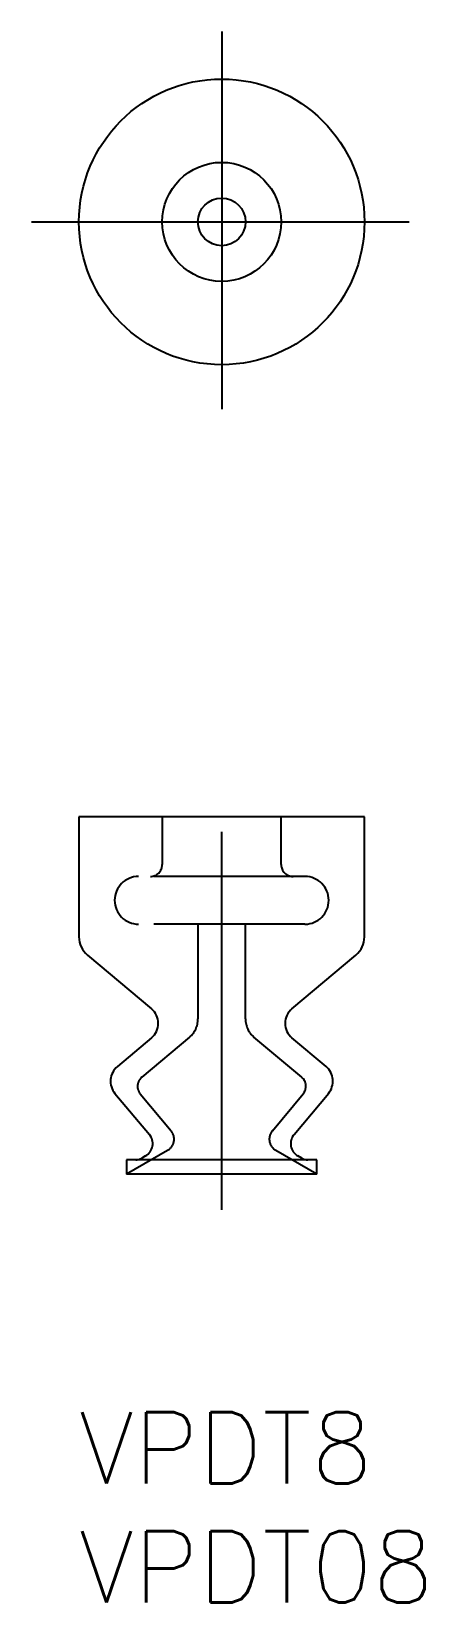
# Model space of a CAD drawing. Extents: x -2 to 14.5, y -8 to 58.
import ezdxf

# ---------------------------------------------------------------- set-up
doc = ezdxf.new("R2010")
doc.units = 0
doc.header["$LTSCALE"] = 0.5
doc.linetypes.add('CENTER', pattern=[50.8, 31.75, -6.35, 6.35, -6.35])
doc.linetypes.add('DASHED', pattern=[19.05, 12.7, -6.35])
for name, color, linetype in [('MSM_CENTER', 1, 'CENTER'), ('MSM_CONTINUOUS', 7, 'CONTINUOUS'), ('MSM_DASHED', 4, 'DASHED'), ('MSM_PART_NUMBER', 7, 'CONTINUOUS')]:
    doc.layers.add(name, color=color, linetype=linetype)
doc.styles.get("Standard").update_dxf_attribs({"font": 'txt.shx', "height": 3, "bigfont": 'bigfont.shx'})

msp = doc.modelspace()

# ---------------------------------------------------------------- linework, layer by layer
at = {"layer": 'MSM_CENTER'}
for p, q in [((6, 58), (6, 42)), ((-2, 50), (14, 50)), ((6, 8.5), (6, 26.5))]:
    msp.add_line(p, q, dxfattribs=at)
at = {"layer": 'MSM_CONTINUOUS'}
for p, q in [((0, 25), (0, 19.966)), ((12, 25), (0, 25)), ((12, 19.96), (12, 25)), ((0.357, 19.2), (3.047, 16.943)), ((8.953, 16.943), (11.643, 19.2)), ((3.047, 15.718), (1.613, 14.514)), ((10.387, 14.514), (8.953, 15.718)), ((1.514, 13.387), (2.958, 11.666)), ((9.042, 11.666), (10.499, 13.403)), ((2, 10.6), (2, 10)), ((10, 10.6), (2, 10.6)), ((2.799, 10.761), (2.636, 10.667)), ((9.364, 10.667), (9.201, 10.761)), ((10, 10), (10, 10.6)), ((10, 10), (2, 10))]:
    msp.add_line(p, q, dxfattribs=at)
for radius in [6, 2.5, 1]:
    msp.add_circle((6, 50), radius, dxfattribs=at)
for centre, radius, start, end in [((1, 19.966), 1, 180, 230), ((11, 19.966), 1, 310, 0), ((2.533, 16.33), 0.8, 310, 50), ((9.467, 16.33), 0.8, 130, 230), ((2.127, 13.901), 0.8, 129.99929, 220.00071), ((9.873, 13.901), 0.8, 319.99523, 50.00477), ((2.499, 11.281), 0.6, 300, 40), ((9.501, 11.281), 0.6, 140, 240), ((2.386, 11.1), 0.5, 270, 300), ((9.614, 11.1), 0.5, 240, 270)]:
    msp.add_arc(centre, radius, start, end, dxfattribs=at)
at = {"layer": 'MSM_DASHED'}
for p, q in [((3.5, 25), (3.5, 23)), ((8.5, 23), (8.5, 25)), ((9.5, 22.5), (2.5, 22.5)), ((9.5, 20.5), (2.5, 20.5)), ((5, 20.5), (5, 16.517)), ((7, 16.517), (7, 20.5)), ((4.643, 15.751), (2.639, 14.07)), ((9.361, 14.07), (7.357, 15.751)), ((2.577, 13.365), (3.872, 11.822)), ((8.128, 11.822), (9.423, 13.365)), ((3.727, 10.997), (2, 10)), ((10, 10), (8.273, 10.997))]:
    msp.add_line(p, q, dxfattribs=at)
for centre, radius, start, end in [((2.5, 21.5), 1, 90.00472, 269.99528), ((3, 23), 0.5, 270, 0), ((9, 23), 0.5, 180, 270), ((9.5, 21.5), 1, 270.00472, 89.99528), ((4, 16.517), 1, 310, 0), ((8, 16.517), 1, 180, 230), ((2.96, 13.687), 0.5, 130.03307, 220.04576), ((9.039, 13.687), 0.5, 320.05239, 49.94761), ((3.453, 11.47), 0.547, 300, 40), ((8.547, 11.47), 0.547, 140, 240)]:
    msp.add_arc(centre, radius, start, end, dxfattribs=at)

# ---------------------------------------------------------------- texts
at = {"layer": 'MSM_PART_NUMBER'}
for s, p in [('VPDT8', (0, -3)), ('VPDT08', (0, -8))]:
    msp.add_text(s, height=3, dxfattribs=at).set_placement(p)

doc.saveas('drawing.dxf')
